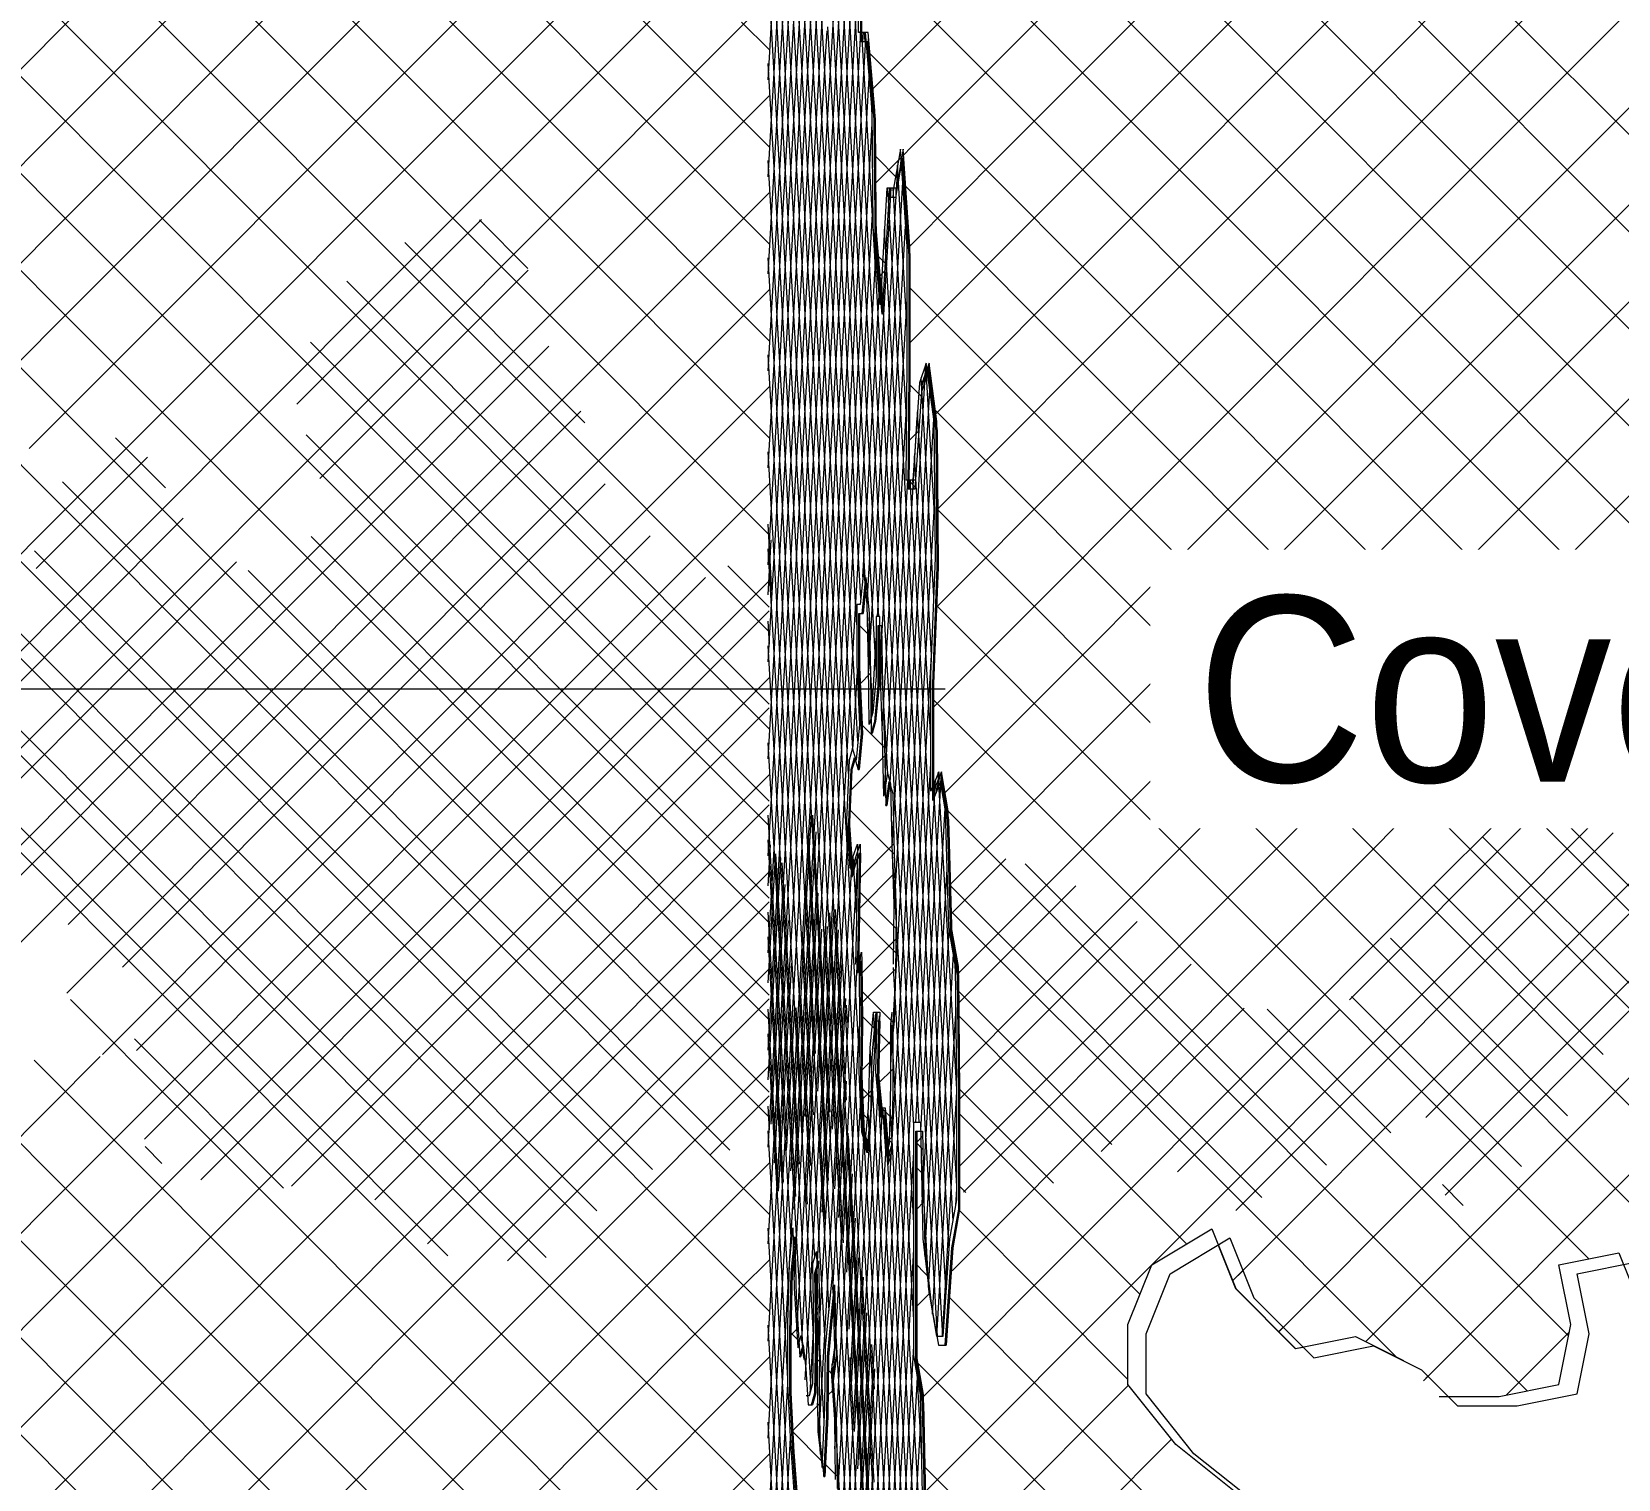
# Model space of a CAD drawing. Header units: millimetres. Extents: x -35517 to 139323, y -3702 to 5999.
# Drawn here: x 134119 to 135401, y 3792 to 4962 of the extents above; entities that cross this region are included whole.
import ezdxf

# ---------------------------------------------------------------- set-up
doc = ezdxf.new("R2010")
doc.units = ezdxf.units.MM
for name, color, linetype, lineweight in [('G-ANNO-TEXT', 231, 'Continuous', 5), ('G-IMPT', 8, 'Continuous', 5), ('L-PLNT', 71, 'Continuous', 5)]:
    doc.layers.add(name, color=color, linetype=linetype, lineweight=lineweight)
doc.styles.add('Arial', font='arial.ttf', dxfattribs={"width": 0.9, "height": 150})

# ---------------------------------------------------------------- blocks, each defined once
blk = doc.blocks.new('SVA_Shades of Green Tree - Australian_Tree_based_on_Leopard_Tree_2901-1101184-GENERAL EAST ELEVATION')
at = {"layer": 'G-IMPT'}
for p, q in [((26211.8, 4685.3), (26138.2, 5955.5)), ((26139.5, 4945.6), (26195.8, 5917)), ((26142.5, 4919.5), (26199.2, 5898)), ((26214.9, 4710.4), (26145.5, 5908.5)), ((26217.4, 4744.6), (26150.2, 5904.8)), ((26220, 4778.7), (26154.8, 5904.8)), ((26225.8, 4918.7), (27202.6, 5897.1)), ((26145.5, 4891.6), (26202.4, 5875.2)), ((26276.2, 4890.8), (27258.1, 5874.3)), ((26148.4, 4863.4), (26203.1, 5808)), ((26326.3, 4862.5), (27269.3, 5807.1)), ((26171, 4861.9), (26219.6, 5700.7)), ((26716.3, 4861), (27553.8, 5699.9)), ((26172.1, 4801.9), (26222.6, 5674.5)), ((26734.7, 4801), (27605.9, 5673.7)), ((26185.1, 4911.2), (26142.1, 5652.9)), ((26185.4, 4827.6), (26138.5, 5637.4)), ((26166.7, 4945.3), (26204.1, 5590.5)), ((26169.1, 4907.3), (26208.6, 5590.3)), ((26643, 4944.4), (27287.1, 5589.6)), ((26683.4, 4906.5), (27365.2, 5589.4)), ((25887.3, 4728.9), (25140, 5477.5)), ((25929, 4765.6), (25216.4, 5479.3)), ((25820.7, 4717.2), (25072.9, 5466.3)), ((26183.8, 4776.3), (26144, 5464.2)), ((26937, 4775.5), (26250.2, 5463.4)), ((25780.1, 4679.4), (25027.1, 5433.7)), ((26182.2, 4726.1), (26141.2, 5432.8)), ((25507.2, 4904.7), (25997.4, 5395.8)), ((25559.4, 4878.6), (26065.5, 5385.5)), ((26908.8, 4725.3), (26244.6, 5390.6)), ((25576.8, 4817.6), (26139, 5380.7)), ((26192.9, 4926.9), (26218, 5359.1)), ((26194.1, 4868), (26221.6, 5343.1)), ((26197.5, 4849.6), (26225, 5323.5)), ((25953.7, 4819.2), (25460.6, 5313.1)), ((25989.2, 4862.1), (25545.7, 5306.3)), ((25585.5, 4747.8), (26139, 5302.3)), ((26031.7, 4898), (25624, 5306.3)), ((26074.2, 4933.8), (25702.3, 5306.3)), ((26155.4, 4952), (26138.2, 5249.8)), ((25541.1, 4624.9), (26139, 5223.9)), ((26153.5, 4907.2), (26138.2, 5171.4)), ((26448.4, 4951.2), (26235.9, 5164)), ((25563.5, 4568.9), (26139, 5145.4)), ((26151.6, 4862.4), (26138.2, 5092.9)), ((26414.8, 4906.4), (26220.7, 5100.8)), ((25783.1, 4710.6), (26139, 5067)), ((26381.2, 4861.6), (26214.5, 5028.6)), ((26145.1, 4894.7), (26138.2, 5014.5)), ((26201.6, 4841), (26212, 5020.5)), ((26151.1, 4832.5), (26160.4, 4992.7)), ((26171.5, 4831), (26161.8, 4999.5)), ((26373.8, 4831.6), (26533.8, 4991.9)), ((26725.8, 4830.1), (26557.5, 4998.7)), ((26153.3, 4792), (26164.4, 4983.2)), ((26172.8, 4731.1), (26158.2, 4982.1)), ((26185.2, 4872), (26191.8, 4985.7)), ((26192.8, 4935.1), (26189.8, 4986.5)), ((26411.7, 4791.2), (26602.6, 4982.4)), ((26747.3, 4730.2), (26496.6, 4981.3)), ((25939.8, 4789.1), (26121.4, 4970.9)), ((26139, 4947.4), (26116.7, 4969.7)), ((26184.9, 4945.8), (26185.9, 4962.5)), ((26202, 4697.3), (26186.4, 4965.8)), ((26183.5, 4468.4), (26155.4, 4952)), ((26201.8, 4766.3), (26213.1, 4961.2)), ((26202, 4691.6), (26217.3, 4956)), ((26222.5, 4812.9), (26214, 4961.2)), ((26214.9, 4953.8), (26215.3, 4961.2)), ((26216.6, 4953.8), (26216.2, 4961.2)), ((26219.3, 4952.4), (26219.5, 4956)), ((26931.2, 4467.6), (26448.4, 4951.2)), ((26138.2, 4923.1), (26139.5, 4945.6)), ((26155.5, 4751.6), (26166.7, 4945.3)), ((26172.8, 4735.5), (26184.9, 4945.8)), ((26270.7, 4893.9), (26220, 4944.7)), ((26449.6, 4750.7), (26643, 4944.4)), ((26746.8, 4734.7), (26956.7, 4945)), ((25578.6, 4802.8), (25452.1, 4929.5)), ((26139, 4868.9), (26074.2, 4933.8)), ((26172.7, 4339.9), (26138.2, 4936.1)), ((26183.3, 4760), (26192.9, 4926.9)), ((26197.7, 4849.6), (26192.8, 4935.1)), ((26206.2, 4685.3), (26220, 4924.6)), ((26222, 4921), (26222.3, 4924.6)), ((26138.2, 4844.7), (26142.5, 4919.5)), ((26209.9, 4482.5), (26185.1, 4911.2)), ((26222.5, 4915.4), (26225.8, 4918.7)), ((25578.3, 4724.7), (25398.9, 4904.4)), ((25929.6, 4700.4), (26139, 4910.1)), ((26139, 4790.5), (26031.7, 4898)), ((26173, 4569.9), (26153.5, 4907.2)), ((26157.7, 4711.1), (26169.1, 4907.3)), ((26222.4, 4894.4), (26221.8, 4904.8)), ((26224.6, 4894.4), (26224, 4904.8)), ((26751.6, 4569), (26414.8, 4906.4)), ((26487.5, 4710.3), (26683.4, 4906.5)), ((26138.2, 4766.3), (26145.5, 4891.6)), ((26175.4, 4372.5), (26145.1, 4894.7)), ((26210.7, 4685.3), (26222.4, 4887.5)), ((26225.2, 4839.6), (26276.2, 4890.8)), ((26792, 4371.7), (26270.7, 4893.9)), ((24898.1, 4216.1), (25559.4, 4878.6)), ((25553.5, 4671.1), (25345.6, 4879.3)), ((26139, 4712.1), (25989.2, 4862.1)), ((26138.2, 4687.8), (26148.4, 4863.4)), ((26168.5, 4569.9), (26151.6, 4862.4)), ((26159.7, 4667.4), (26171, 4861.9)), ((26174.9, 4693.5), (26185.2, 4872)), ((26175.7, 4551.2), (26194.1, 4868)), ((26243.7, 4842.4), (26224.9, 4861.3)), ((26252.4, 4788.4), (26326.3, 4862.5)), ((26673.3, 4569), (26381.2, 4861.6)), ((26522.2, 4666.5), (26716.3, 4861)), ((26783.1, 4692.7), (26961.3, 4871.2)), ((26797.6, 4550.3), (27114, 4867.2)), ((26170.1, 4307.2), (26138.2, 4857.7)), ((26178.5, 4521.2), (26197.5, 4849.6)), ((26201.8, 4779.8), (26197.7, 4849.6)), ((26219.5, 4444.6), (26243.4, 4856.8)), ((26250.6, 4721.1), (26242.9, 4854)), ((26245.3, 4851.1), (26245.1, 4854)), ((26245.2, 4851.1), (26245.6, 4856.8)), ((26181.3, 4491.2), (26201.6, 4841)), ((26218.2, 4500.3), (26237.6, 4835.4)), ((26226.6, 4489.2), (26247, 4840.3)), ((26284.6, 3977.2), (26234.9, 4835.4)), ((26237.5, 4828), (26237.1, 4835.4)), ((26250.1, 4650), (26239.4, 4835.4)), ((26239.4, 4828), (26239.8, 4835.4)), ((26241.8, 4831.5), (26241.6, 4835.4)), ((26249, 4837.2), (26249.2, 4840.3)), ((26746.3, 4339), (26249, 4837.2)), ((25554.3, 4591.9), (25313.3, 4833.3)), ((25954.3, 4646.7), (26139, 4831.7)), ((26138.2, 4609.4), (26151.1, 4832.5)), ((26179.5, 4693.5), (26171.5, 4831)), ((26208, 4436.9), (26185.4, 4827.6)), ((26252.9, 4710.5), (26373.8, 4831.6)), ((26863, 4692.7), (26725.8, 4830.1)), ((24881, 4120.6), (25576.8, 4817.6)), ((25757.5, 4660.7), (25906.6, 4810)), ((25944, 4770.5), (25904.9, 4809.7)), ((26139, 4633.7), (25953.7, 4819.2)), ((26202.1, 4457.7), (26223, 4819.2)), ((26275, 3907.5), (26222.5, 4812.9)), ((26223, 4819.2), (26223.1, 4820.3)), ((25796.9, 4584.2), (25578.6, 4802.8)), ((26161.7, 4622.6), (26172.1, 4801.9)), ((26230.8, 4742.4), (26225.5, 4803.3)), ((26226, 4791.9), (26225.5, 4799.3)), ((26228.9, 4449.6), (26249.4, 4804.7)), ((26282.1, 3941.5), (26232.2, 4802.2)), ((26251.5, 4801.6), (26251.6, 4804.7)), ((26555.7, 4621.7), (26734.7, 4801)), ((25990.2, 4645.8), (25844.6, 4791.6)), ((25878.2, 4727.3), (25939.8, 4789.1)), ((26138.2, 4531), (26153.3, 4792)), ((26273, 4652.3), (26411.7, 4791.2)), ((26168.2, 4261.2), (26138.2, 4779.2)), ((26202.3, 4457), (26183.8, 4776.3)), ((26207.2, 4685.3), (26201.8, 4779.8)), ((26205.9, 4444.4), (26225.3, 4780.2)), ((26260.4, 4080.5), (26220, 4778.7)), ((26232.7, 4775.1), (26226.9, 4780.8)), ((26227.3, 4776.6), (26227.5, 4780.2)), ((25550.5, 3968.3), (24752.9, 4767.2)), ((25943.4, 4123.7), (25308, 4760.1)), ((25775.9, 4600.7), (25944.2, 4769.2)), ((26139, 4418.3), (25797.7, 4760.2)), ((26139, 4555.2), (25929, 4765.6)), ((26179.4, 4693.5), (26183.3, 4760)), ((26184.2, 4463.3), (26201.8, 4766.3)), ((26228.4, 4764.4), (26232.3, 4768.3)), ((26279.5, 3907.5), (26230, 4763)), ((24924.8, 4086.1), (25585.5, 4747.8)), ((25979, 4593), (26139, 4753.3)), ((26138.2, 4452.5), (26155.5, 4751.6)), ((26214.8, 4521.2), (26228, 4748.8)), ((26256, 4077.7), (26217.4, 4744.6)), ((26230, 4745.2), (26230.2, 4748.8)), ((26230.4, 4398.4), (26250.6, 4746)), ((26700.6, 4306.3), (26252.9, 4754.8)), ((26275.3, 4576.1), (26449.6, 4750.7)), ((26163.6, 4577.8), (26172.8, 4735.5)), ((26589.3, 4576.9), (26746.8, 4734.7)), ((25813.6, 4489), (25578.3, 4724.7)), ((25787.6, 4636.6), (25878.2, 4727.3)), ((25941.5, 4674.6), (25887.3, 4728.9)), ((26175, 4693.5), (26172.8, 4731.1)), ((26197, 4470.6), (26182.2, 4726.1)), ((26784.7, 4692.7), (26747.3, 4730.2)), ((25898.3, 4090.5), (25274.8, 4715)), ((25515.5, 4261.4), (25961, 4707.7)), ((26139, 4339.9), (25768.5, 4711)), ((25775.9, 4703.3), (25783.1, 4710.6)), ((26008.2, 4529.3), (25820.7, 4717.2)), ((26138.2, 4374.1), (26157.7, 4711.1)), ((26227.7, 4489.2), (26214.9, 4710.4)), ((26274.4, 4496.8), (26487.5, 4710.3)), ((25585.8, 4512.9), (25775.9, 4703.3)), ((25799.4, 4570), (25929.6, 4700.4)), ((26169.1, 4167.1), (26138.2, 4700.8)), ((26167.7, 4569.9), (26174.9, 4693.5)), ((26172.2, 4569.9), (26179.4, 4693.5)), ((26188.2, 4465.5), (26175, 4693.5)), ((26192.6, 4468.1), (26179.5, 4693.5)), ((26202.7, 4685.3), (26202, 4697.3)), ((26240.1, 4252.2), (26265.7, 4692.7)), ((26273.1, 4567.4), (26265.8, 4693.2)), ((26267.5, 4686), (26267.9, 4692.7)), ((26268.4, 4686.5), (26268, 4693.2)), ((26188.9, 4466), (26202, 4691.6)), ((26193.6, 4468.7), (26206.2, 4685.3)), ((26198.3, 4471), (26210.7, 4685.3)), ((26213.2, 4504), (26202.7, 4685.3)), ((26217.6, 4506.3), (26207.2, 4685.3)), ((26225.6, 4446.4), (26211.8, 4685.3)), ((26272.1, 4505.4), (26261.9, 4682)), ((26264.4, 4677.1), (26264.1, 4682)), ((26659.7, 4569), (26783.1, 4692.7)), ((26738, 4569), (26861.4, 4692.7)), ((27012.3, 4464.7), (26784.7, 4692.7)), ((25853.1, 4057.3), (25237.1, 4674.4)), ((25766, 4458.3), (25553.5, 4671.1)), ((26006.4, 4452.8), (25780.1, 4679.4)), ((26139, 4476.8), (25941.5, 4674.6)), ((26003.7, 4539.3), (26139, 4674.9)), ((26138.2, 4295.7), (26159.7, 4667.4)), ((26238.6, 4147.2), (26269, 4672.1)), ((26262, 4667.3), (26252.8, 4676.5)), ((26271, 4667.5), (26271.2, 4672.1)), ((25572.7, 4240.3), (25987, 4655.3)), ((26231.9, 4344.5), (26250.3, 4662.3)), ((26270.3, 4458.3), (26259, 4654.6)), ((26272, 4416), (26522.2, 4666.5)), ((26668.2, 4260.4), (26272.4, 4656.9)), ((25811.1, 4503.3), (25954.3, 4646.7)), ((26238.6, 4303.5), (26258.6, 4650)), ((26241.4, 4117.6), (26272.2, 4648.6)), ((26274.1, 4644), (26274.4, 4648.6)), ((25807.9, 4024.1), (25197.6, 4635.5)), ((25651.2, 4593.2), (25610.8, 4633.7)), ((25633.1, 4481.8), (25787.6, 4636.6)), ((26139, 4261.5), (25765, 4636.1)), ((26252.4, 4631.6), (26260, 4639.2)), ((25546.7, 4527.9), (25636.7, 4618.1)), ((26138.2, 4217.3), (26161.7, 4622.6)), ((26169.1, 4088.7), (26138.2, 4622.4)), ((26269.7, 4390.7), (26256.5, 4619)), ((26280.9, 4346.4), (26555.7, 4621.7)), ((25706.3, 4439.7), (25554.3, 4591.9)), ((26107.4, 4057.8), (25568.1, 4598)), ((25571.4, 4184.8), (25979, 4593)), ((25616.5, 4205.8), (26006.6, 4596.5)), ((26024.8, 4482.1), (26139, 4596.4)), ((26237, 4354.9), (26251.2, 4599.5)), ((26257.2, 4599.5), (26251.9, 4599.5)), ((26256.9, 4594), (26252.1, 4598.8)), ((26253, 4592.1), (26253.4, 4599.5)), ((26287.7, 4000.8), (26253.1, 4599.5)), ((26255.7, 4592.1), (26255.3, 4599.5)), ((25976, 4404.7), (25796.9, 4584.2)), ((26138.2, 4138.8), (26163.6, 4577.8)), ((26243.7, 4077.5), (26273, 4583.6)), ((25006.2, 4010.7), (25563.5, 4568.9)), ((25372.7, 4275.2), (25665.6, 4568.6)), ((25680.7, 4451.1), (25799.4, 4570)), ((26146.5, 4203), (26167.7, 4569.9)), ((26149.7, 4180.6), (26172.2, 4569.9)), ((26178.2, 4402.3), (26168.5, 4569.9)), ((26181, 4432.1), (26173, 4569.9)), ((26683.9, 4166.3), (26275.3, 4575.5)), ((26285.4, 4272.5), (26589.3, 4576.9)), ((26293.5, 4202.2), (26659.7, 4569)), ((26349.4, 4179.8), (26738, 4569)), ((26840.6, 4401.5), (26673.3, 4569)), ((26889.1, 4431.2), (26751.6, 4569)), ((25627.7, 4138.5), (26042.9, 4554.4)), ((26139, 4183.1), (25768.9, 4553.8)), ((26141.3, 4509.7), (26138.2, 4563.9)), ((25959, 3971.2), (25382.5, 4548.7)), ((26044.8, 4042.1), (25545.5, 4542.3)), ((25600.3, 4135.3), (26003.7, 4539.3)), ((26138.2, 4506.8), (26140.8, 4551.2)), ((26168.1, 4027.4), (26138.2, 4543.9)), ((26150.4, 4114.4), (26175.7, 4551.2)), ((26361.6, 4113.6), (26797.6, 4550.3)), ((25429.6, 4253.8), (25708.7, 4533.3)), ((26139, 4104.6), (25718, 4526.3)), ((26139, 4398.4), (26008.2, 4529.3)), ((26139, 4496.8), (26105.8, 4530.1)), ((25634.2, 4066.6), (26087.6, 4520.8)), ((25861.7, 4240.2), (26139, 4518)), ((26143.2, 3912.2), (26178.5, 4521.2)), ((26287, 3960.4), (26846, 4520.4)), ((25058.4, 3984.6), (25585.8, 4512.9)), ((25879.5, 3972.4), (25348.9, 4503.9)), ((25766.2, 4458.3), (25811.1, 4503.3)), ((25999.9, 4008.7), (25512.3, 4497.1)), ((25679.9, 4033.9), (26139, 4493.8)), ((25945.7, 4356.7), (25813.6, 4489)), ((26172.1, 4332.2), (26181.3, 4491.2)), ((26223, 4413.5), (26218.5, 4490.7)), ((26683.9, 4087.8), (26274.5, 4497.9)), ((26735.7, 4331.4), (26894.4, 4490.4)), ((25101.7, 3949.5), (25633.1, 4481.8)), ((25646, 4102.6), (26024.8, 4482.1)), ((26139.3, 4466.9), (26138.2, 4485.5)), ((26220.3, 4473.8), (26212.2, 4481.9)), ((26167.1, 3966.1), (26138.2, 4465.5)), ((26166.4, 3919.2), (26198.3, 4471)), ((26168.1, 4028.1), (26193.6, 4468.7)), ((26168.8, 4197), (26184.2, 4463.3)), ((26169.5, 4129.8), (26188.9, 4466)), ((26183.8, 4461.9), (26183.5, 4468.4)), ((26235.4, 3649.8), (26188.2, 4465.5)), ((26211.8, 4136.6), (26192.6, 4468.1)), ((26203.2, 4362.3), (26197, 4470.6)), ((26222, 4408.9), (26225.6, 4471.7)), ((26230.2, 4463.8), (26227.9, 4466.1)), ((26235.1, 4361.7), (26228.6, 4473.1)), ((26245.2, 4025.2), (26270.5, 4462.4)), ((26636.5, 3918.4), (27187.4, 4470.2)), ((26667, 4027.3), (27106.8, 4467.8)), ((26678.9, 4196.1), (26944.8, 4462.4)), ((26690.1, 4128.9), (27025.8, 4465.1)), ((25133, 3902.5), (25680.7, 4451.1)), ((25296.4, 3987.7), (25766.2, 4458.3)), ((25912.3, 4311.7), (25766, 4458.3)), ((26139, 4319.9), (26006.4, 4452.8)), ((26168.2, 3872.2), (26202.1, 4457.7)), ((26231.3, 3643), (26183.8, 4461.9)), ((26206.6, 4382.4), (26202.3, 4457)), ((26227.9, 4450.2), (26230.3, 4452.7)), ((26667.9, 3871.4), (27252.4, 4456.9)), ((25875.2, 4270.5), (25706.3, 4439.7)), ((25894.8, 4195), (26139, 4439.6)), ((26177.7, 3958.7), (26205.9, 4444.4)), ((26210.8, 4388.3), (26208, 4436.9)), ((26209.6, 4431.1), (26210.3, 4442.2)), ((26212.4, 4440), (26212.5, 4442.2)), ((26212.6, 4434.9), (26221.1, 4443.4)), ((26227.1, 3636.2), (26181, 4432.1)), ((26206.8, 4381.8), (26209.6, 4431.1)), ((25753.1, 4028.8), (26139, 4415.4)), ((26666.8, 4026.6), (26272, 4421.9)), ((26139, 4241.5), (25976, 4404.7)), ((26223, 3629.4), (26178.2, 4402.3)), ((26232.5, 4383.1), (26214.1, 4401.5)), ((26150.5, 4175.4), (26138.2, 4387.1)), ((26222.2, 3563.3), (26175.4, 4372.5)), ((26205.3, 4349.1), (26232.4, 4376.3)), ((25927.9, 4149.7), (26139, 4361.1)), ((26247.2, 3981), (26269.7, 4370.5)), ((26290.7, 4107.2), (26275.8, 4363)), ((26278.5, 4356.2), (26278.1, 4363)), ((27599.9, 3562.4), (26792, 4371.7)), ((26139, 4163.1), (25945.7, 4356.7)), ((26257.5, 4080.5), (26273.5, 4357.2)), ((26261.6, 4074.2), (26277.8, 4353.7)), ((26290.7, 4028.8), (26271.9, 4353.2)), ((26274.4, 4348.1), (26274.1, 4353.2)), ((26275.3, 4350.3), (26275.7, 4357.2)), ((26279.7, 4348.6), (26280, 4353.7)), ((25820.3, 4017.7), (26139, 4337)), ((26221, 3506), (26172.7, 4339.9)), ((26262.8, 4015.4), (26281.2, 4334.1)), ((26283.1, 4329), (26283.4, 4334.1)), ((27578.8, 3505.2), (26746.3, 4339)), ((26153.6, 4063.3), (26138.2, 4328.6)), ((26164.7, 4180.2), (26173.4, 4330.2)), ((26168.2, 4264.2), (26172.1, 4332.2)), ((26188.4, 4088.6), (26174.5, 4328.5)), ((26240.1, 4297.1), (26204.5, 4332.7)), ((26649.6, 3965.3), (26282.4, 4333.1)), ((26608, 4179.4), (26757.8, 4329.3)), ((26667.7, 4263.3), (26735.7, 4331.4)), ((27017.1, 4087.8), (26777.6, 4327.7)), ((26138.8, 4084.8), (25912.3, 4311.7)), ((26143.9, 4210.2), (26138.2, 4308.7)), ((26159.4, 4009.8), (26177.1, 4315.2)), ((26187.1, 4033.3), (26171, 4312.1)), ((26178, 3884.2), (26202.6, 4309.3)), ((26204.6, 4306.1), (26204.8, 4309.3)), ((26516.3, 4009), (26821.1, 4314.4)), ((26994, 4032.5), (26715.7, 4311.2)), ((26138.2, 4271.5), (26140.1, 4304.6)), ((26160.6, 4020.3), (26144.6, 4297.4)), ((26218.2, 3476), (26170.1, 4307.2)), ((26209.7, 4249.9), (26207.1, 4295.5)), ((26209.6, 4290.7), (26209.3, 4295.5)), ((26212.6, 4278), (26239.9, 4305.4)), ((26256, 3999.2), (26238.8, 4297)), ((27530.4, 3475.2), (26700.6, 4306.3)), ((25711.4, 3854.4), (26139, 4282.7)), ((26138.2, 4193.1), (26144.1, 4294.7)), ((26138.2, 4114.6), (26148.6, 4294.1)), ((26163.6, 4046.5), (26149.5, 4290.2)), ((26179.1, 3825.1), (26206.1, 4292.2)), ((26190.6, 3945.1), (26210.2, 4284.2)), ((26208, 4285.6), (26208.3, 4292.2)), ((26264.9, 3973), (26282.9, 4285)), ((26286.1, 4249), (26330.3, 4293.3)), ((26589.4, 4045.6), (26346.1, 4289.3)), ((26112, 4033.2), (25875.2, 4270.5)), ((26140.7, 4078.9), (26151.9, 4272.5)), ((26176.6, 4136.1), (26168.7, 4272.9)), ((26212.3, 4253.5), (26240.7, 4281.9)), ((26537.2, 4019.5), (26285.4, 4271.7)), ((26292.3, 4176.8), (26386.9, 4271.6)), ((26813.1, 4135.2), (26676.5, 4272)), ((25863, 3982.1), (26139, 4258.5)), ((26143.2, 3833.8), (26168.2, 4264.2)), ((26187.5, 3928), (26168.2, 4261.2)), ((26168.3, 4085.1), (26178.7, 4265.7)), ((26241.6, 4237.1), (26212.4, 4266.4)), ((26263, 3857.9), (26667.7, 4263.3)), ((27000.9, 3927.1), (26668.2, 4260.4)), ((26669.7, 4084.3), (26850, 4264.8)), ((26150.8, 4032), (26138.2, 4250.2)), ((26180.7, 4064.5), (26191.6, 4252.4)), ((26222.8, 3651.8), (26188.2, 4249.8)), ((26201.5, 4098.3), (26192.6, 4252.4)), ((26241.4, 4217.3), (26212.2, 4246.6)), ((26362.4, 4174.6), (26286, 4251.1)), ((25692.3, 4070.6), (25861.7, 4240.2)), ((26143.4, 4047.5), (26154.8, 4243.6)), ((26169.2, 4022.4), (26181.6, 4236.4)), ((26178.5, 4105.4), (26186.3, 4238.7)), ((26182, 4007.6), (26195.2, 4235.8)), ((26267.9, 3946.9), (26284.6, 4235.9)), ((26286.6, 4231.6), (26286.8, 4235.9)), ((26293, 4099.1), (26436.4, 4242.7)), ((26685.4, 4021.5), (26899, 4235.5)), ((26141.8, 4168.7), (26138.2, 4230.2)), ((26174.9, 4086.5), (26166.6, 4229.9)), ((26199.1, 3983), (26184.8, 4230.2)), ((26214, 4201), (26241.6, 4228.6)), ((26784.3, 4085.7), (26641.1, 4229.1)), ((26150, 4104.2), (26143.9, 4210.2)), ((26146.6, 4024.7), (26157.3, 4209)), ((26190.3, 3862.4), (26210.7, 4215.1)), ((26190.4, 4074.7), (26198.2, 4209.4)), ((26212.6, 4208.5), (26213, 4215.1)), ((26255, 3939), (26239.6, 4205.5)), ((26271.2, 3925.3), (26288, 4216.3)), ((26289.8, 4200.4), (26289.3, 4208.8)), ((26289.9, 4211.2), (26290.2, 4216.3)), ((26292, 4200.4), (26291.5, 4208.8)), ((26296.2, 4023.9), (26480.2, 4208.1)), ((25711.4, 3775.9), (26139, 4204.3)), ((25738.6, 4038.5), (25894.8, 4195)), ((26138.2, 4060.4), (26146.5, 4203)), ((26155.5, 3966.2), (26168.8, 4197)), ((26214.3, 4177.1), (26241.3, 4204.1)), ((26291.8, 4200.5), (26293.5, 4202.2)), ((26448.5, 3965.3), (26678.9, 4196.1)), ((25927.6, 3968.4), (26139, 4180.1)), ((26138.2, 3982), (26149.7, 4180.6)), ((26172.8, 4045.4), (26164.8, 4182.9)), ((26192.1, 4026.5), (26201.1, 4180.5)), ((26240.1, 4160.2), (26214.2, 4186.2)), ((26415.9, 4062.5), (26292.2, 4186.4)), ((26747, 4044.6), (26609.8, 4182)), ((25663, 4090.8), (25574.5, 4179.5)), ((26146.7, 4024.6), (26138.2, 4171.8)), ((26148.3, 4056.1), (26141.8, 4168.7)), ((26151.8, 4152.3), (26150.5, 4175.4)), ((26153.1, 4057.6), (26159.8, 4173.3)), ((26156.7, 4041.1), (26164.3, 4172.8)), ((26166.7, 4072.6), (26160.9, 4172.8)), ((26184.7, 3898.6), (26169.1, 4167.1)), ((26202.4, 4161), (26201.6, 4175)), ((26225.4, 4136.3), (26223.5, 4169.5)), ((26226.1, 4162.1), (26225.7, 4169.5)), ((26274.7, 3907.5), (26290.1, 4173.2)), ((26292.8, 4123.1), (26349.4, 4179.8)), ((26385.5, 4151.5), (26362.4, 4174.6)), ((26407.3, 4056.7), (26522.9, 4172.5)), ((26469.2, 4040.3), (26600.6, 4171.9)), ((26641.6, 4071.8), (26541.6, 4171.9)), ((26192.2, 3816.5), (26212, 4158.4)), ((26197.3, 3668.4), (26226.1, 4166.4)), ((26224.4, 4156), (26214.4, 4165.9)), ((26228.1, 4162.1), (26228.3, 4166.4)), ((26238.1, 4152.8), (26237.6, 4161.4)), ((26239.9, 4160), (26239.8, 4161.4)), ((26355.2, 4103.4), (26292.4, 4166.3)), ((26952, 3897.7), (26683.9, 4166.3)), ((25746.5, 4027.2), (25626.2, 4147.7)), ((25787.6, 4009.2), (25927.9, 4149.7)), ((26139.6, 4127.2), (26138.2, 4151.8)), ((26166.1, 3904.9), (26151.8, 4152.3)), ((26227.9, 4136.5), (26239, 4147.6)), ((26239, 4141.3), (26228.3, 4152.1)), ((26237.4, 4126.2), (26238.6, 4147.2)), ((26244.9, 4035.1), (26238.1, 4152.8)), ((26632.5, 3904), (26385.5, 4151.5)), ((25413.7, 3948.3), (25598.5, 4133.5)), ((25587.6, 4088), (25545.1, 4130.5)), ((26159.2, 3953), (26169.5, 4129.8)), ((26214, 4122.6), (26222.1, 4130.7)), ((26250.7, 3621.4), (26220.6, 4140.8)), ((26513.6, 3952.1), (26690.1, 4128.9)), ((25569.5, 4027.7), (25471, 4126.4)), ((26116.6, 3950.2), (25943.4, 4123.7)), ((25992, 3978.6), (26139, 4125.9)), ((26146.5, 4008), (26139.6, 4127.2)), ((26209.5, 3566), (26241.4, 4117.6)), ((26227.5, 4112), (26239, 4123.4)), ((26138.2, 3903.5), (26150.4, 4114.4)), ((26157.1, 3982.9), (26150, 4104.2)), ((26195.3, 4003.4), (26201.7, 4113.5)), ((26221.4, 4100.5), (26214.2, 4107.7)), ((26214.6, 4099), (26221.5, 4105.9)), ((26279.2, 3907.5), (26290.7, 4105)), ((26293, 4044.8), (26361.6, 4113.6)), ((26369, 4031.1), (26293, 4107.2)), ((26476.3, 3982), (26355.2, 4103.4)), ((25568.8, 4025.3), (25646, 4102.6)), ((25915.3, 3838.2), (25663, 4090.8)), ((26008.2, 3980.4), (25898.3, 4090.5)), ((26091.1, 4053.7), (26139, 4101.7)), ((26139.3, 4074.3), (26138.2, 4093.3)), ((26194.1, 3770.1), (26212.8, 4094.1)), ((26197.8, 3599.6), (26226.9, 4101.9)), ((26201, 3575.9), (26230.8, 4090.4)), ((26214.9, 4092), (26215, 4094.1)), ((26251.7, 3681.9), (26228, 4092)), ((26228.9, 4098), (26229.1, 4101.9)), ((26238.5, 4083.4), (26229.4, 4092.5)), ((26230.6, 4084.6), (26230.2, 4092)), ((26232.7, 4084.6), (26233, 4090.4)), ((26267.9, 3559), (26237, 4093.3)), ((25894.4, 3780.6), (25587.6, 4088)), ((26175.9, 3970.9), (26169.1, 4088.7)), ((26211, 3513.8), (26243.7, 4077.5)), ((26220.7, 4081.2), (26215.2, 4086.8)), ((26243.7, 3663.5), (26219.1, 4088.4)), ((26324.9, 4055.2), (26293, 4087.2)), ((26801.5, 3970.1), (26683.9, 4087.8)), ((25556, 3934), (25692.3, 4070.6)), ((26144.8, 3959.8), (26138.2, 4073.4)), ((26184.4, 4002), (26180.3, 4072.4)), ((26196, 3724.4), (26215.7, 4066)), ((26198.8, 3985.2), (26203.6, 4067.1)), ((26231, 3588.9), (26203, 4071.7)), ((26239.5, 3656.6), (26215.9, 4065.6)), ((26217.6, 4060.2), (26218, 4066)), ((26218.5, 4058.4), (26218.1, 4065.6)), ((26238.1, 4063.8), (26234.2, 4067.7)), ((26234.4, 4064.6), (26238.2, 4068.3)), ((26258.4, 4064.4), (26263.3, 4069.3)), ((25648.4, 4047.1), (25634.7, 4060.7)), ((25937.7, 3972.5), (25853.1, 4057.3)), ((26154.9, 3942.1), (26148.3, 4056.1)), ((26206.2, 3588.3), (26233.3, 4055.5)), ((26263.9, 3549.2), (26234.5, 4057)), ((26235.3, 4052.3), (26235.5, 4055.5)), ((26237, 4052.6), (26236.7, 4057)), ((26249.3, 3939), (26256, 4056.1)), ((26263.4, 4058.4), (26258.4, 4063.5)), ((26268.4, 3942.2), (26262.1, 4052.3)), ((26438.8, 3941.2), (26324.9, 4055.2)), ((26112.7, 4021.1), (26139, 4047.4)), ((26201.9, 3959.1), (26206.5, 4038.8)), ((26263.8, 4038.1), (26258.4, 4043.5)), ((25857, 3739.7), (25569.5, 4027.7)), ((25618, 3917.7), (25738.6, 4038.5)), ((26139, 4006.2), (26112, 4033.2)), ((26161.4, 3911.9), (26168.1, 4028.1)), ((26175, 3908.7), (26168.1, 4027.4)), ((26170, 4014.1), (26169.1, 4030.9)), ((26250.4, 3939), (26244.9, 4035.1)), ((26289.9, 4013.2), (26290.7, 4026.5)), ((26298.1, 4023.7), (26293, 4028.8)), ((26550.9, 3911), (26667, 4027.3)), ((26785.2, 3907.9), (26666.8, 4026.6)), ((26700, 4013.2), (26683.2, 4030)), ((25468.2, 3924.5), (25568.8, 4025.3)), ((25922.7, 3909.1), (25807.9, 4024.1)), ((26044.5, 3952.8), (26112.7, 4021.1)), ((26212.2, 3456.4), (26245.2, 4025.2)), ((26258.4, 4010.2), (26264.2, 4016)), ((25670.6, 3892), (25787.6, 4009.2)), ((26154.3, 3873.4), (26146.5, 4008)), ((26203.7, 3913.2), (26208.9, 4002.9)), ((26294.7, 4007.1), (26292.8, 4009)), ((26429, 3872.6), (26294.7, 4007.1)), ((26143.2, 3907.8), (26138.2, 3994.9)), ((25922.7, 3909.3), (25992, 3978.6)), ((26139, 3849.4), (26008.2, 3980.4)), ((26227.2, 3636.3), (26247.2, 3981)), ((26253.8, 3939), (26256, 3977.7)), ((25594.9, 3923.8), (25550.5, 3968.3)), ((26139, 3770.9), (25937.7, 3972.5)), ((26116.8, 3946.8), (26139, 3969)), ((26143.2, 3755.4), (26155.4, 3966)), ((26173, 3864), (26167.1, 3966.1)), ((26205.4, 3864), (26211.6, 3970.7)), ((26264.4, 3959), (26258.4, 3965.1)), ((26265.2, 3781.7), (26448.3, 3965.2)), ((26751.6, 3863.2), (26649.6, 3965.3)), ((25913.5, 3821.6), (26044.5, 3952.8)), ((26139, 3927.8), (26116.6, 3950.2)), ((26159.5, 3704.8), (26144.8, 3959.8)), ((26208, 3830.4), (26215.3, 3955.1)), ((26223.9, 3789.5), (26214, 3960.3)), ((26267.6, 3955.8), (26264.4, 3959)), ((26513.5, 3952.1), (26521.8, 3960.4)), ((26107.9, 3253.1), (25413.9, 3948.3)), ((26128.9, 3310.4), (25503.5, 3936.9)), ((26087.2, 3917.1), (26116.8, 3946.8)), ((26232.2, 3644.6), (26249.3, 3939)), ((26237.2, 3652.8), (26253.8, 3939)), ((26271.9, 3568.8), (26250.4, 3939)), ((26256, 3920.8), (26255, 3939)), ((26258.4, 3931.7), (26269.1, 3942.5)), ((26519.1, 3703.9), (26284.7, 3938.7)), ((24534, 2910.4), (25556, 3934)), ((25711.4, 3807.1), (25594.9, 3923.8)), ((26177.2, 3928.9), (26179.8, 3931.4)), ((26183.6, 3839), (26178.5, 3927.2)), ((26210.8, 3800.3), (26218.1, 3926.4)), ((24760.7, 3058.9), (25618, 3917.7)), ((25306.3, 3134.9), (26087.2, 3917.1)), ((26143.2, 3829.4), (26138.2, 3916.5)), ((26138.2, 3825.1), (26143.2, 3912.2)), ((26156.7, 3908.3), (26162.4, 3914.1)), ((26165.5, 3903.8), (26166.4, 3919.2)), ((26172.1, 3860.7), (26175, 3912)), ((26550.8, 3911), (26554.5, 3914.8)), ((26621.1, 3903), (26636.5, 3918.4)), ((26734.7, 3859.8), (26785.9, 3911.1)), ((25748.9, 3735.1), (25922.7, 3909.3)), ((26139, 3692.5), (25922.7, 3909.1)), ((26163, 3903.7), (26156.5, 3910.3)), ((26166.9, 3891.4), (26166.1, 3904.9)), ((26214, 3777.2), (26221.2, 3900.7)), ((26224.1, 3864.6), (26222, 3900.7)), ((26242.2, 3661.1), (26256, 3899.3)), ((26646, 3890.5), (26632.5, 3904)), ((24821.4, 3041.4), (25670.6, 3892)), ((25611.5, 3362.2), (26139, 3890.6)), ((26179.7, 3887), (26177.2, 3889.5)), ((26207.6, 3836), (26204.5, 3890.3)), ((26191.3, 3875.4), (26186.8, 3879.9)), ((26207.2, 3588.3), (26190, 3884.9)), ((26192.3, 3882.7), (26192.2, 3884.9)), ((26214.4, 3705), (26224.6, 3881.2)), ((26244.4, 3619.3), (26259.1, 3874.1)), ((26262.5, 3809.4), (26258.6, 3877.3)), ((26261.4, 3867.3), (26260.8, 3877.3)), ((26261, 3869), (26261.3, 3874.1)), ((26667.8, 3871.4), (26671.5, 3875.1)), ((26143.2, 3676.9), (26154.3, 3868.7)), ((26186.6, 3859.8), (26190.7, 3863.9)), ((26270, 3708.1), (26429.5, 3867.8)), ((24845.7, 2987.3), (25711.4, 3854.4)), ((26158.1, 3831.3), (26179.7, 3852.9)), ((26180.6, 3812.1), (26178.2, 3853.4)), ((26680.5, 3858.7), (26687.9, 3858.7)), ((26139, 3614.1), (25915.3, 3838.2)), ((26143.2, 3751), (26138.2, 3838.1)), ((26138.2, 3746.7), (26143.2, 3833.8)), ((26252.5, 3680.6), (26261.8, 3842.7)), ((25794.3, 3702.1), (25913.5, 3821.6)), ((26153.7, 3648.9), (26143.2, 3829.4)), ((26143.3, 3600.1), (26156.4, 3825.1)), ((26182, 3806.3), (26158.1, 3830.2)), ((26158.5, 3822.9), (26158.6, 3825.1)), ((26282.3, 3642), (26464.3, 3824.3)), ((25689.8, 3362.2), (26139, 3812.1)), ((25819.5, 3698.8), (25711.4, 3807.1)), ((26194, 3794.3), (26184.6, 3803.7)), ((26418.3, 3648), (26264.8, 3801.7))]:
    blk.add_line(p, q, dxfattribs=at)
at = {"layer": 'G-IMPT', "flags": 128}
for points in [[(26263.3, 3766), (26261.5, 3860.4), (26256, 3891.8), (26256, 4080.5), (26261.5, 4080.5), (26263.3, 3986.2), (26268.8, 3939), (26274.3, 3907.5), (26279.7, 3907.5), (26285.2, 3986.2), (26290.7, 4017.6), (26290.7, 4112), (26289.8, 4206.3), (26284.3, 4237.8), (26281.6, 4332.2), (26276.1, 4363.6), (26269.7, 4347.9), (26269.7, 4442.2), (26273.4, 4536.6), (26272.4, 4646.7), (26266.1, 4693.9), (26260.6, 4678.1), (26255.1, 4599.5), (26249.7, 4599.5), (26250.6, 4693.9), (26250.6, 4788.2), (26245.1, 4866.9), (26239.6, 4835.4), (26234.2, 4835.4), (26228.7, 4741), (26223.2, 4803.9), (26222.3, 4898.3), (26216.9, 4961.2), (26211.4, 4961.2), (26212.3, 5055.6)], [(26224.6, 4890.9), (26224.5, 4898.3), (26219.1, 4961.2), (26213.6, 4961.2)], [(26252.8, 4782.5), (26252.8, 4788.2), (26247.3, 4866.9), (26241.9, 4835.4), (26236.4, 4835.4), (26236, 4828)], [(26274.7, 4639.7), (26274.7, 4646.7), (26268.3, 4693.9), (26262.8, 4678.1), (26262.3, 4671.1)], [(26239.6, 4208.3), (26240.2, 4256.7), (26238.5, 4305.2), (26237.4, 4353.6), (26234.6, 4363.3), (26231.8, 4343.9), (26230.7, 4392.3), (26229, 4440.8), (26228.4, 4489.2), (26225.6, 4489.2), (26225.6, 4440.8), (26222.8, 4411.7), (26220, 4402), (26219.4, 4450.5), (26218.3, 4498.9), (26215.5, 4528), (26212.7, 4498.9), (26209.9, 4498.9), (26209.9, 4450.5), (26212.1, 4402), (26209.3, 4373), (26206.5, 4382.7), (26203.7, 4373), (26201.5, 4324.5), (26204.3, 4285.8), (26207.1, 4295.5), (26210.4, 4305.2), (26209.9, 4256.7), (26208.8, 4208.3), (26211.6, 4218), (26212.1, 4169.5), (26211.6, 4121.1), (26213.8, 4072.6), (26216.6, 4063), (26219.4, 4092), (26220.6, 4140.5), (26223.4, 4169.5), (26226.2, 4169.5), (26225, 4121.1), (26227.8, 4092), (26230.7, 4092), (26233.5, 4053.3), (26236.3, 4063), (26237.4, 4111.4), (26237.4, 4159.8), (26238.5, 4169.5)], [(26212.2, 4447.9), (26214.3, 4402), (26214.2, 4400.5)], [(26292, 4199), (26292, 4206.3), (26286.5, 4237.8), (26283.8, 4332.2), (26278.3, 4363.6), (26272, 4348.2)], [(26204, 4320.6), (26206.5, 4285.8), (26209.3, 4295.5), (26212.7, 4305.2), (26212.6, 4297.8)], [(26211.3, 4209.4), (26213.8, 4218), (26213.9, 4210.6)], [(26222.7, 4139.2), (26222.8, 4140.5), (26225.6, 4169.5), (26228.4, 4169.5), (26228.2, 4162.1)], [(26239.6, 4157.8), (26239.6, 4159.8), (26240.2, 4164.9)], [(26213.9, 4117.6), (26216, 4072.6), (26218.8, 4063), (26221.1, 4085.9)], [(26227.5, 4118.7), (26230.1, 4092), (26232.9, 4092), (26235.7, 4053.3), (26238, 4061.3)], [(26168.9, 3859.5), (26171.7, 3859.5), (26174.5, 3869.2), (26175.1, 3917.6), (26174.5, 3966.1), (26177.3, 3975.8), (26178.5, 3927.3), (26177.9, 3878.9), (26178.5, 3830.5), (26181.8, 3801.4), (26184.1, 3849.8), (26184.6, 3898.3), (26187.4, 3927.3), (26190.2, 3956.4), (26191.9, 3898.3), (26189.1, 3878.9), (26191.9, 3840.1), (26192.5, 3791.7)], [(26159.4, 3782), (26156.6, 3820.8), (26154.3, 3869.2), (26154.3, 3917.6), (26155.4, 3966.1), (26158.3, 3995.1), (26159.4, 3946.7), (26162.2, 3898.3), (26165, 3908), (26167.2, 3888.6)], [(26680.6, 3858.7), (26729, 3858.7), (26777.3, 3868.4), (26787, 3916.8), (26777.3, 3965.2), (26825.7, 3974.9), (26845.1, 3926.5), (26835.4, 3878), (26845.1, 3829.6), (26903.1, 3800.5), (26941.8, 3849), (26951.5, 3897.4), (26999.9, 3926.5), (27048.3, 3955.6), (27077.3, 3897.4), (27028.9, 3878), (27077.3, 3839.3), (27087, 3790.9)], [(26516.1, 3781.2), (26467.7, 3819.9), (26429, 3868.4), (26429, 3916.8), (26448.4, 3965.2), (26496.7, 3994.3), (26516.1, 3945.9), (26564.5, 3897.4), (26612.9, 3907.1), (26651.6, 3887.7)], [(26501.9, 3981.1), (26516, 3945.9), (26564.3, 3897.4), (26570.6, 3898.7)], [(26161.4, 3754.5), (26156.7, 3674.7), (26143.2, 3907.8)], [(26193.4, 3893.5), (26191.3, 3878.9), (26191.5, 3876.8)], [(26263.9, 3853), (26263.7, 3860.4), (26258.4, 3891.1)], [(26550.4, 3753.7), (26470.8, 3673.9), (26258.4, 3886.6)], [(26169.9, 3718.9), (26170, 3723.9), (26167.2, 3753), (26164.4, 3743.3), (26161.6, 3782), (26158.8, 3820.8), (26156.7, 3866.7)]]:
    blk.add_lwpolyline(points, dxfattribs=at)
at = {"layer": 'L-PLNT'}
for p, q in [((26213, 4953.8), (26213.9, 5048.2)), ((26214.6, 5048.2), (26213.7, 4953.8)), ((26218.5, 4953.8), (26213, 4953.8)), ((26223.9, 4890.9), (26218.5, 4953.8)), ((26218.5, 4953.8), (26219.2, 4953.8)), ((26219.2, 4953.8), (26224.7, 4890.9)), ((26224.7, 4812.7), (26223.9, 4890.9)), ((26223.9, 4890.9), (26224.7, 4890.9)), ((26224.7, 4890.9), (26225.4, 4812.7)), ((26246.7, 4859.5), (26241.2, 4828)), ((26252.2, 4780.8), (26246.7, 4859.5)), ((26246.7, 4859.5), (26247.4, 4859.5)), ((26247.4, 4859.5), (26252.9, 4780.8)), ((26235.8, 4828), (26230.3, 4733.6)), ((26241.2, 4828), (26235.8, 4828)), ((26224.8, 4796.6), (26224.7, 4812.7)), ((26225.4, 4812.7), (26225.6, 4796.6)), ((26230.3, 4733.6), (26224.8, 4796.6)), ((26224.8, 4796.6), (26225.6, 4796.6)), ((26225.6, 4796.6), (26230.6, 4738.7)), ((26252.2, 4686.5), (26252.2, 4780.8)), ((26252.2, 4780.8), (26252.9, 4780.8)), ((26252.9, 4780.8), (26252.9, 4686.5)), ((26251.3, 4592.1), (26252.2, 4686.5)), ((26252.9, 4686.5), (26252, 4592.1)), ((26252.2, 4686.5), (26252.9, 4686.5)), ((26267.7, 4686.5), (26262.2, 4670.7)), ((26274, 4639.3), (26267.7, 4686.5)), ((26267.7, 4686.5), (26268.4, 4686.5)), ((26268.4, 4686.5), (26274.8, 4639.3)), ((26262.2, 4670.7), (26256.7, 4592.1)), ((26274.9, 4529.2), (26274, 4639.3)), ((26274, 4639.3), (26274.8, 4639.3)), ((26274.8, 4639.3), (26275.7, 4529.2)), ((26256.7, 4592.1), (26251.3, 4592.1)), ((26271.3, 4434.8), (26274.9, 4529.2)), ((26275.7, 4529.2), (26272, 4434.8)), ((26274.9, 4529.2), (26275.7, 4529.2)), ((26214.3, 4491.5), (26217.1, 4520.6)), ((26217.5, 4516.8), (26215, 4491.5)), ((26217.1, 4520.6), (26219.9, 4491.5)), ((26211.5, 4443.1), (26211.5, 4491.5)), ((26211.5, 4491.5), (26214.3, 4491.5)), ((26212.2, 4491.5), (26212.2, 4443.1)), ((26214.3, 4491.5), (26215, 4491.5)), ((26219.9, 4491.5), (26221, 4443.1)), ((26227.2, 4433.4), (26227.2, 4481.8)), ((26227.2, 4481.8), (26230, 4481.8)), ((26227.9, 4481.8), (26227.9, 4433.4)), ((26230, 4481.8), (26230.6, 4433.4)), ((26213.7, 4394.6), (26211.5, 4443.1)), ((26211.5, 4443.1), (26212.2, 4443.1)), ((26212.2, 4443.1), (26214.5, 4394.6)), ((26221, 4443.1), (26221.6, 4394.6)), ((26224.4, 4404.3), (26227.2, 4433.4)), ((26227.9, 4433.4), (26225.1, 4404.3)), ((26227.2, 4433.4), (26227.9, 4433.4)), ((26230.6, 4433.4), (26232.2, 4384.9)), ((26271.3, 4340.5), (26271.3, 4434.8)), ((26271.3, 4434.8), (26272, 4434.8)), ((26272, 4434.8), (26272, 4342.3)), ((26221.6, 4394.6), (26224.4, 4404.3)), ((26225.1, 4404.3), (26222.3, 4394.6)), ((26224.4, 4404.3), (26225.1, 4404.3)), ((26210.9, 4365.6), (26213.7, 4394.6)), ((26214.5, 4394.6), (26211.7, 4365.6)), ((26213.7, 4394.6), (26214.5, 4394.6)), ((26221.6, 4394.6), (26222.3, 4394.6)), ((26205.3, 4365.6), (26208.1, 4375.3)), ((26208.5, 4374), (26206, 4365.6)), ((26208.1, 4375.3), (26210.9, 4365.6)), ((26232.2, 4384.9), (26233.4, 4336.5)), ((26203.1, 4317.1), (26205.3, 4365.6)), ((26206, 4365.6), (26203.8, 4317.1)), ((26205.3, 4365.6), (26206, 4365.6)), ((26210.9, 4365.6), (26211.7, 4365.6)), ((26233.4, 4336.5), (26236.2, 4355.9)), ((26236.7, 4354.2), (26234.1, 4336.5)), ((26236.2, 4355.9), (26239, 4346.2)), ((26277.7, 4356.2), (26271.3, 4340.5)), ((26283.1, 4324.8), (26277.7, 4356.2)), ((26277.7, 4356.2), (26278.4, 4356.2)), ((26278.4, 4356.2), (26283.9, 4324.8)), ((26233.4, 4336.5), (26234.1, 4336.5)), ((26239, 4346.2), (26240.1, 4297.8)), ((26285.9, 4230.4), (26283.1, 4324.8)), ((26283.1, 4324.8), (26283.9, 4324.8)), ((26283.9, 4324.8), (26286.6, 4230.4)), ((26205.9, 4278.4), (26203.1, 4317.1)), ((26203.1, 4317.1), (26203.8, 4317.1)), ((26203.8, 4317.1), (26206.5, 4280.4)), ((26212, 4297.8), (26208.7, 4288.1)), ((26211.5, 4249.3), (26212, 4297.8)), ((26212, 4297.8), (26212.8, 4297.8)), ((26212.8, 4297.8), (26212.2, 4249.3)), ((26240.1, 4297.8), (26241.8, 4249.3)), ((26208.7, 4288.1), (26205.9, 4278.4)), ((26210.4, 4200.9), (26211.5, 4249.3)), ((26212.2, 4249.3), (26211.2, 4203.7)), ((26211.5, 4249.3), (26212.2, 4249.3)), ((26241.8, 4249.3), (26241.2, 4200.9)), ((26291.3, 4199), (26285.9, 4230.4)), ((26285.9, 4230.4), (26286.6, 4230.4)), ((26286.6, 4230.4), (26292.1, 4199)), ((26213.2, 4210.6), (26210.4, 4200.9)), ((26213.7, 4162.1), (26213.2, 4210.6)), ((26213.2, 4210.6), (26213.9, 4210.6)), ((26213.9, 4210.6), (26214.5, 4162.1)), ((26241.2, 4200.9), (26240.1, 4162.1)), ((26292.3, 4104.6), (26291.3, 4199)), ((26291.3, 4199), (26292.1, 4199)), ((26292.1, 4199), (26293, 4104.6)), ((26213.2, 4113.7), (26213.7, 4162.1)), ((26213.7, 4162.1), (26214.5, 4162.1)), ((26214.5, 4162.1), (26213.9, 4113.7)), ((26225, 4162.1), (26222.1, 4133.1)), ((26227.8, 4162.1), (26225, 4162.1)), ((26226.6, 4113.7), (26227.8, 4162.1)), ((26228.5, 4162.1), (26227.4, 4113.7)), ((26227.8, 4162.1), (26228.5, 4162.1)), ((26240.1, 4162.1), (26239, 4152.4)), ((26239, 4152.4), (26239, 4104)), ((26222.1, 4133.1), (26221, 4084.6)), ((26215.4, 4065.3), (26213.2, 4113.7)), ((26213.2, 4113.7), (26213.9, 4113.7)), ((26213.9, 4113.7), (26216.1, 4065.3)), ((26229.4, 4084.6), (26226.6, 4113.7)), ((26226.6, 4113.7), (26227.4, 4113.7)), ((26227.4, 4113.7), (26230.2, 4084.6)), ((26239, 4104), (26237.9, 4055.6)), ((26292.3, 4010.2), (26292.3, 4104.6)), ((26292.3, 4104.6), (26293, 4104.6)), ((26293, 4104.6), (26293, 4010.2)), ((26221, 4084.6), (26218.2, 4055.6)), ((26232.2, 4084.6), (26229.4, 4084.6)), ((26235.1, 4045.9), (26232.2, 4084.6)), ((26232.2, 4084.6), (26233, 4084.6)), ((26233, 4084.6), (26235.6, 4047.9)), ((26218.2, 4055.6), (26215.4, 4065.3)), ((26215.4, 4065.3), (26216.1, 4065.3)), ((26216.1, 4065.3), (26218.4, 4057.5)), ((26257.6, 3884.4), (26257.6, 4073.1)), ((26257.6, 4073.1), (26263.1, 4073.1)), ((26258.4, 4073.1), (26258.4, 3884.4)), ((26263.1, 4073.1), (26264.9, 3978.8)), ((26237.9, 4055.6), (26235.1, 4045.9)), ((26286.8, 3978.8), (26292.3, 4010.2)), ((26293, 4010.2), (26287.5, 3978.8)), ((26292.3, 4010.2), (26293, 4010.2)), ((26157, 3958.7), (26159.8, 3987.8)), ((26159.8, 3987.8), (26161, 3939.3)), ((26160, 3981.6), (26157.8, 3958.7)), ((26264.9, 3978.8), (26270.4, 3931.6)), ((26281.3, 3900.1), (26286.8, 3978.8)), ((26287.5, 3978.8), (26282.1, 3900.1)), ((26286.8, 3978.8), (26287.5, 3978.8)), ((26463.1, 3957.8), (26511.5, 3986.9)), ((26511.5, 3986.9), (26530.8, 3938.5)), ((26176.1, 3958.7), (26178.9, 3968.4)), ((26179, 3966), (26176.9, 3958.7)), ((26178.9, 3968.4), (26180.1, 3919.9)), ((26792.1, 3957.8), (26840.4, 3967.5)), ((26155.9, 3910.3), (26157, 3958.7)), ((26157.8, 3958.7), (26156.7, 3910.3)), ((26157, 3958.7), (26157.8, 3958.7)), ((26176.7, 3910.3), (26176.1, 3958.7)), ((26176.1, 3958.7), (26176.9, 3958.7)), ((26176.9, 3958.7), (26177.4, 3910.3)), ((26443.7, 3909.4), (26463.1, 3957.8)), ((26801.7, 3909.4), (26792.1, 3957.8)), ((26161, 3939.3), (26163.8, 3890.9)), ((26189, 3919.9), (26191.8, 3949)), ((26192, 3943.1), (26189.8, 3919.9)), ((26191.8, 3949), (26193.5, 3890.9)), ((26530.8, 3938.5), (26579.2, 3890)), ((26270.4, 3931.6), (26275.9, 3900.1)), ((26180.1, 3919.9), (26179.5, 3871.5)), ((26186.2, 3890.9), (26189, 3919.9)), ((26189.8, 3919.9), (26187, 3890.9)), ((26155.9, 3861.8), (26155.9, 3910.3)), ((26155.9, 3910.3), (26156.7, 3910.3)), ((26156.7, 3910.3), (26156.7, 3861.8)), ((26163.8, 3890.9), (26166.6, 3900.6)), ((26166.8, 3898.7), (26164.5, 3890.9)), ((26166.6, 3900.6), (26168.8, 3881.2)), ((26176.1, 3861.8), (26176.7, 3910.3)), ((26176.7, 3910.3), (26177.4, 3910.3)), ((26177.4, 3910.3), (26176.9, 3861.8)), ((26275.9, 3900.1), (26281.3, 3900.1)), ((26281.3, 3900.1), (26282.1, 3900.1)), ((26443.7, 3861), (26443.7, 3909.4)), ((26579.2, 3890), (26627.6, 3899.7)), ((26627.6, 3899.7), (26666.3, 3880.3)), ((26792.1, 3861), (26801.7, 3909.4)), ((26163.8, 3890.9), (26164.5, 3890.9)), ((26185.7, 3842.4), (26186.2, 3890.9)), ((26186.2, 3890.9), (26187, 3890.9)), ((26187, 3890.9), (26186.4, 3842.4)), ((26193.5, 3890.9), (26190.7, 3871.5)), ((26168.8, 3881.2), (26170.5, 3852.1)), ((26263.1, 3853), (26257.6, 3884.4)), ((26257.6, 3884.4), (26258.4, 3884.4)), ((26258.4, 3884.4), (26263.8, 3853)), ((26666.3, 3880.3), (26695.3, 3851.3)), ((26158.2, 3813.4), (26155.9, 3861.8)), ((26155.9, 3861.8), (26156.7, 3861.8)), ((26156.7, 3861.8), (26158.9, 3813.4)), ((26173.3, 3852.1), (26176.1, 3861.8)), ((26176.9, 3861.8), (26174.1, 3852.1)), ((26176.1, 3861.8), (26176.9, 3861.8)), ((26179.5, 3871.5), (26180.1, 3823.1)), ((26190.7, 3871.5), (26193.5, 3832.7)), ((26482.4, 3812.5), (26443.7, 3861)), ((26743.7, 3851.3), (26792.1, 3861)), ((26170.5, 3852.1), (26173.3, 3852.1)), ((26173.3, 3852.1), (26174.1, 3852.1)), ((26264.9, 3758.6), (26263.1, 3853)), ((26263.1, 3853), (26263.8, 3853)), ((26263.8, 3853), (26265.7, 3758.6)), ((26695.3, 3851.3), (26743.7, 3851.3)), ((26183.4, 3794), (26185.7, 3842.4)), ((26186.4, 3842.4), (26184.2, 3794)), ((26185.7, 3842.4), (26186.4, 3842.4)), ((26180.1, 3823.1), (26183.4, 3794)), ((26193.5, 3832.7), (26194.1, 3784.3)), ((26161, 3774.6), (26158.2, 3813.4)), ((26158.2, 3813.4), (26158.9, 3813.4)), ((26158.9, 3813.4), (26161.7, 3774.6)), ((26530.8, 3773.8), (26482.4, 3812.5)), ((26183.4, 3794), (26184.2, 3794))]:
    blk.add_line(p, q, dxfattribs=at)

msp = doc.modelspace()

# ---------------------------------------------------------------- linework, layer by layer
at = {"layer": 'G-ANNO-TEXT', "color": 7}
msp.add_line((133345.4, 4430.6), (134857.5, 4430.6), dxfattribs=at)

# ---------------------------------------------------------------- block references
at = {"layer": 'L-PLNT'}
msp.add_blockref('SVA_Shades of Green Tree - Australian_Tree_based_on_Leopard_Tree_2901-1101184-GENERAL EAST ELEVATION', (108576.2, 0), dxfattribs=at)

# ---------------------------------------------------------------- next in the draw order: texts
at = {"layer": 'G-ANNO-TEXT', "color": 7, "insert": (135060.7, 4505.6), "char_height": 150, "width": 3282.91, "attachment_point": 1, "style": 'Arial', "bg_fill": 3, "box_fill_scale": 1.25, "bg_fill_color": 256, "bg_fill_true_color": 13158600, "bg_fill_transparency": 0}
msp.add_mtext('Coverland Elite concrete roof tile ', dxfattribs=at)

doc.saveas('drawing.dxf')
